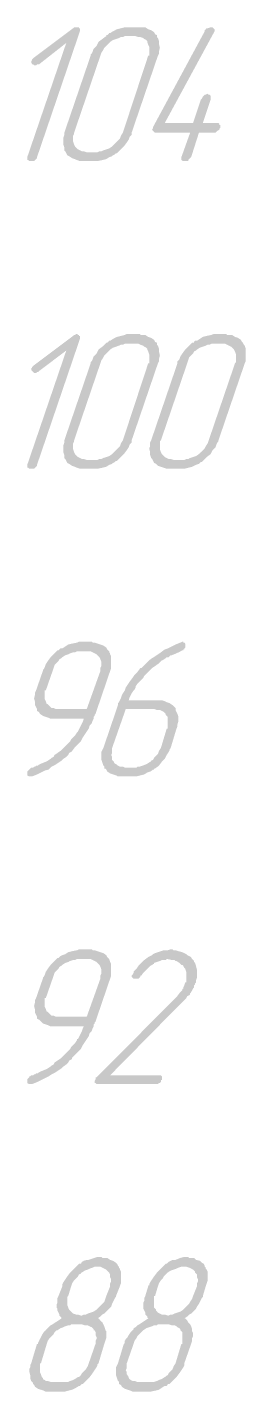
# Model space of a CAD drawing. Extents: x 260 to 1101, y 70 to 664.
# Drawn here: x 1054.18 to 1059.87, y 557.03 to 592.51 of the extents above; entities that cross this region are included whole.
import ezdxf

# ---------------------------------------------------------------- set-up
doc = ezdxf.new("R2010")
doc.units = 0
doc.header["$MEASUREMENT"] = 0
doc.layers.add('PDF _Сплошная заливка', color=7, linetype='CONTINUOUS')

msp = doc.modelspace()

# ---------------------------------------------------------------- hatches: boundary and pattern name
at = {"layer": 'PDF _Сплошная заливка', "transparency": 33554559}
for points in [[(1055.502, 592.513), (1055.528, 592.513), (1055.528, 592.488), (1055.553, 592.488), (1055.553, 592.462), (1055.553, 592.437), (1055.553, 592.411), (1054.436, 589.135), (1054.436, 589.135), (1054.436, 589.109), (1054.411, 589.084), (1054.385, 589.059), (1054.36, 589.033), (1054.334, 589.033), (1054.309, 589.033), (1054.284, 589.033), (1054.258, 589.033), (1054.258, 589.033), (1054.233, 589.033), (1054.207, 589.059), (1054.182, 589.059), (1054.182, 589.084), (1054.182, 589.109), (1054.182, 589.135), (1055.198, 592.107), (1054.487, 591.548), (1054.461, 591.548), (1054.436, 591.548), (1054.411, 591.522), (1054.385, 591.522), (1054.36, 591.522), (1054.36, 591.522), (1054.334, 591.548), (1054.309, 591.548), (1054.309, 591.573), (1054.284, 591.573), (1054.284, 591.624), (1054.284, 591.649), (1054.309, 591.649), (1054.309, 591.675), (1054.334, 591.7), (1054.36, 591.726), (1055.375, 592.488), (1055.375, 592.488), (1055.401, 592.513), (1055.426, 592.513), (1055.452, 592.513), (1055.477, 592.513)], [(1059.006, 592.513), (1059.006, 592.513), (1059.032, 592.488), (1059.032, 592.488), (1059.057, 592.462), (1059.057, 592.437), (1059.057, 592.411), (1059.032, 592.361), (1057.762, 590.024), (1058.499, 590.024), (1058.702, 590.633), (1058.727, 590.659), (1058.727, 590.659), (1058.753, 590.71), (1058.778, 590.735), (1058.778, 590.735), (1058.778, 590.735), (1058.803, 590.76), (1058.829, 590.76), (1058.879, 590.786), (1058.879, 590.786), (1058.905, 590.76), (1058.93, 590.76), (1058.956, 590.735), (1058.956, 590.735), (1058.956, 590.71), (1058.956, 590.684), (1058.956, 590.633), (1058.753, 590.024), (1059.133, 590.024), (1059.159, 590.024), (1059.184, 589.998), (1059.184, 589.973), (1059.21, 589.973), (1059.21, 589.948), (1059.21, 589.922), (1059.21, 589.897), (1059.21, 589.897), (1059.184, 589.871), (1059.184, 589.846), (1059.133, 589.821), (1059.133, 589.821), (1059.108, 589.795), (1059.083, 589.77), (1059.032, 589.77), (1058.651, 589.77), (1058.448, 589.135), (1058.448, 589.135), (1058.422, 589.109), (1058.397, 589.084), (1058.372, 589.059), (1058.372, 589.033), (1058.346, 589.033), (1058.321, 589.033), (1058.27, 589.033), (1058.27, 589.033), (1058.27, 589.033), (1058.245, 589.033), (1058.194, 589.059), (1058.194, 589.059), (1058.194, 589.084), (1058.194, 589.109), (1058.194, 589.135), (1058.422, 589.77), (1057.534, 589.77), (1057.508, 589.77), (1057.483, 589.795), (1057.458, 589.821), (1057.458, 589.821), (1057.432, 589.846), (1057.432, 589.846), (1057.458, 589.897), (1057.458, 589.922), (1058.803, 592.411), (1058.803, 592.437), (1058.829, 592.462), (1058.854, 592.488), (1058.879, 592.488), (1058.956, 592.513), (1058.981, 592.513)], [(1055.502, 584.512), (1055.528, 584.512), (1055.528, 584.487), (1055.553, 584.487), (1055.553, 584.461), (1055.553, 584.436), (1055.553, 584.41), (1054.436, 581.134), (1054.436, 581.134), (1054.436, 581.108), (1054.411, 581.083), (1054.385, 581.058), (1054.36, 581.032), (1054.334, 581.032), (1054.309, 581.032), (1054.284, 581.032), (1054.258, 581.032), (1054.258, 581.032), (1054.233, 581.032), (1054.207, 581.058), (1054.182, 581.058), (1054.182, 581.083), (1054.182, 581.108), (1054.182, 581.134), (1055.198, 584.106), (1054.487, 583.572), (1054.461, 583.547), (1054.436, 583.547), (1054.411, 583.521), (1054.385, 583.521), (1054.36, 583.521), (1054.36, 583.521), (1054.334, 583.547), (1054.309, 583.572), (1054.309, 583.572), (1054.284, 583.598), (1054.284, 583.623), (1054.284, 583.648), (1054.309, 583.648), (1054.309, 583.674), (1054.334, 583.699), (1054.36, 583.725), (1055.375, 584.487), (1055.375, 584.487), (1055.401, 584.512), (1055.426, 584.512), (1055.452, 584.537), (1055.477, 584.537)], [(1057.991, 568.51), (1058.016, 568.51), (1058.042, 568.51), (1058.118, 568.485), (1058.219, 568.459), (1058.321, 568.408), (1058.346, 568.383), (1058.397, 568.358), (1058.448, 568.332), (1058.473, 568.281), (1058.473, 568.281), (1058.499, 568.256), (1058.499, 568.256), (1058.524, 568.231), (1058.524, 568.205), (1058.549, 568.18), (1058.575, 568.104), (1058.6, 568.002), (1058.6, 567.9), (1058.6, 567.85), (1058.6, 567.799), (1058.575, 567.723), (1058.575, 567.672), (1058.575, 567.672), (1058.549, 567.646), (1058.549, 567.621), (1058.524, 567.596), (1058.524, 567.545), (1058.499, 567.519), (1058.448, 567.418), (1058.448, 567.418), (1058.422, 567.392), (1058.422, 567.367), (1058.397, 567.341), (1058.346, 567.316), (1058.321, 567.265), (1058.27, 567.215), (1058.219, 567.164), (1056.34, 565.259), (1057.61, 565.259), (1057.635, 565.259), (1057.661, 565.259), (1057.686, 565.233), (1057.686, 565.233), (1057.686, 565.208), (1057.686, 565.183), (1057.686, 565.157), (1057.686, 565.132), (1057.661, 565.132), (1057.661, 565.081), (1057.635, 565.056), (1057.61, 565.056), (1057.584, 565.03), (1057.559, 565.03), (1057.534, 565.03), (1056.01, 565.03), (1056.01, 565.03), (1055.985, 565.03), (1055.959, 565.056), (1055.934, 565.056), (1055.934, 565.081), (1055.934, 565.106), (1055.959, 565.157), (1055.959, 565.157), (1055.959, 565.183), (1055.959, 565.208), (1055.985, 565.208), (1058.067, 567.291), (1058.143, 567.392), (1058.219, 567.469), (1058.219, 567.494), (1058.219, 567.494), (1058.245, 567.519), (1058.245, 567.545), (1058.27, 567.596), (1058.295, 567.672), (1058.295, 567.672), (1058.321, 567.672), (1058.321, 567.697), (1058.321, 567.748), (1058.321, 567.824), (1058.321, 567.875), (1058.321, 567.951), (1058.295, 568.027), (1058.27, 568.053), (1058.245, 568.104), (1058.245, 568.104), (1058.245, 568.104), (1058.219, 568.129), (1058.194, 568.129), (1058.168, 568.154), (1058.143, 568.18), (1058.067, 568.231), (1058.067, 568.231), (1058.067, 568.231), (1058.042, 568.231), (1058.016, 568.256), (1057.991, 568.256), (1057.94, 568.256), (1057.838, 568.281), (1057.813, 568.281), (1057.788, 568.256), (1057.737, 568.256), (1057.686, 568.256), (1057.635, 568.231), (1057.559, 568.205), (1057.483, 568.18), (1057.483, 568.154), (1057.458, 568.154), (1057.432, 568.129), (1057.381, 568.104), (1057.331, 568.053), (1057.28, 568.002), (1057.204, 567.926), (1057.153, 567.85), (1057.127, 567.85), (1057.127, 567.824), (1057.102, 567.799), (1057.077, 567.773), (1057.077, 567.773), (1057.051, 567.773), (1057.026, 567.773), (1057, 567.773), (1057, 567.773), (1056.975, 567.773), (1056.95, 567.773), (1056.924, 567.799), (1056.924, 567.799), (1056.899, 567.824), (1056.899, 567.85), (1056.924, 567.875), (1056.95, 567.926), (1056.95, 567.926), (1056.95, 567.951), (1056.95, 567.951), (1056.975, 567.976), (1057.026, 568.027), (1057.077, 568.104), (1057.153, 568.18), (1057.229, 568.256), (1057.331, 568.332), (1057.432, 568.383), (1057.432, 568.383), (1057.432, 568.383), (1057.458, 568.408), (1057.458, 568.408), (1057.508, 568.434), (1057.584, 568.459), (1057.661, 568.485), (1057.737, 568.51), (1057.838, 568.51), (1057.915, 568.535), (1057.965, 568.535)]]:
    msp.add_hatch(color=256, dxfattribs=at).paths.add_polyline_path(points)
h = msp.add_hatch(color=256, dxfattribs=at)
h.paths.add_polyline_path([(1057, 592.284), (1056.721, 592.284), (1056.67, 592.259), (1056.62, 592.259), (1056.569, 592.234), (1056.493, 592.208), (1056.417, 592.183), (1056.34, 592.132), (1056.34, 592.132), (1056.315, 592.107), (1056.29, 592.081), (1056.239, 592.03), (1056.188, 591.98), (1056.163, 591.929), (1056.112, 591.853), (1056.086, 591.776), (1055.401, 589.77), (1055.401, 589.77), (1055.401, 589.744), (1055.375, 589.694), (1055.375, 589.643), (1055.375, 589.592), (1055.375, 589.541), (1055.401, 589.465), (1055.426, 589.414), (1055.426, 589.414), (1055.452, 589.389), (1055.477, 589.363), (1055.502, 589.338), (1055.553, 589.313), (1055.604, 589.287), (1055.655, 589.287), (1055.731, 589.262), (1056.01, 589.262), (1056.061, 589.287), (1056.112, 589.287), (1056.163, 589.313), (1056.239, 589.338), (1056.315, 589.363), (1056.391, 589.414), (1056.391, 589.414), (1056.417, 589.44), (1056.442, 589.465), (1056.493, 589.516), (1056.543, 589.567), (1056.594, 589.617), (1056.62, 589.694), (1056.67, 589.77), (1057.331, 591.776), (1057.356, 591.776), (1057.356, 591.802), (1057.356, 591.853), (1057.356, 591.903), (1057.356, 591.954), (1057.356, 592.005), (1057.331, 592.056), (1057.305, 592.132), (1057.305, 592.132), (1057.305, 592.157), (1057.28, 592.183), (1057.229, 592.208), (1057.204, 592.234), (1057.127, 592.259), (1057.077, 592.259)], flags=0)
h.paths.add_polyline_path([(1057.127, 592.513), (1057.204, 592.513), (1057.254, 592.513), (1057.331, 592.462), (1057.407, 592.437), (1057.483, 592.386), (1057.508, 592.335), (1057.559, 592.31), (1057.559, 592.284), (1057.559, 592.259), (1057.584, 592.234), (1057.61, 592.157), (1057.61, 592.081), (1057.635, 591.98), (1057.61, 591.878), (1057.61, 591.827), (1057.584, 591.776), (1056.899, 589.77), (1056.899, 589.77), (1056.899, 589.744), (1056.899, 589.744), (1056.899, 589.719), (1056.848, 589.668), (1056.823, 589.592), (1056.772, 589.516), (1056.696, 589.414), (1056.62, 589.338), (1056.518, 589.236), (1056.493, 589.236), (1056.493, 589.236), (1056.467, 589.211), (1056.467, 589.211), (1056.417, 589.186), (1056.391, 589.16), (1056.315, 589.135), (1056.239, 589.084), (1056.137, 589.059), (1056.01, 589.033), (1055.959, 589.033), (1055.909, 589.033), (1055.629, 589.033), (1055.604, 589.033), (1055.553, 589.033), (1055.477, 589.059), (1055.426, 589.084), (1055.35, 589.109), (1055.274, 589.16), (1055.223, 589.186), (1055.198, 589.236), (1055.198, 589.236), (1055.198, 589.236), (1055.172, 589.287), (1055.147, 589.313), (1055.147, 589.389), (1055.122, 589.465), (1055.122, 589.567), (1055.122, 589.592), (1055.122, 589.643), (1055.147, 589.719), (1055.147, 589.77), (1055.833, 591.776), (1055.833, 591.776), (1055.833, 591.776), (1055.833, 591.802), (1055.858, 591.827), (1055.883, 591.878), (1055.909, 591.954), (1055.985, 592.03), (1056.036, 592.132), (1056.137, 592.208), (1056.239, 592.284), (1056.239, 592.31), (1056.239, 592.31), (1056.264, 592.31), (1056.29, 592.335), (1056.315, 592.361), (1056.34, 592.361), (1056.417, 592.411), (1056.518, 592.462), (1056.62, 592.488), (1056.721, 592.513), (1056.772, 592.513)], flags=0)
h = msp.add_hatch(color=256, dxfattribs=at)
h.paths.add_polyline_path([(1057, 584.283), (1056.721, 584.283), (1056.67, 584.258), (1056.62, 584.258), (1056.569, 584.233), (1056.493, 584.207), (1056.417, 584.182), (1056.34, 584.131), (1056.34, 584.131), (1056.315, 584.106), (1056.29, 584.08), (1056.239, 584.029), (1056.188, 583.979), (1056.163, 583.928), (1056.112, 583.852), (1056.086, 583.775), (1055.401, 581.769), (1055.401, 581.769), (1055.401, 581.743), (1055.375, 581.693), (1055.375, 581.642), (1055.375, 581.591), (1055.375, 581.54), (1055.401, 581.464), (1055.426, 581.413), (1055.426, 581.413), (1055.452, 581.388), (1055.477, 581.362), (1055.502, 581.337), (1055.553, 581.312), (1055.604, 581.286), (1055.655, 581.286), (1055.731, 581.261), (1056.01, 581.261), (1056.061, 581.286), (1056.112, 581.286), (1056.163, 581.312), (1056.239, 581.337), (1056.315, 581.362), (1056.391, 581.413), (1056.391, 581.413), (1056.417, 581.439), (1056.442, 581.464), (1056.493, 581.515), (1056.543, 581.565), (1056.594, 581.616), (1056.62, 581.693), (1056.67, 581.769), (1057.331, 583.775), (1057.356, 583.775), (1057.356, 583.801), (1057.356, 583.852), (1057.356, 583.902), (1057.356, 583.953), (1057.356, 584.004), (1057.331, 584.08), (1057.305, 584.131), (1057.305, 584.131), (1057.305, 584.156), (1057.28, 584.182), (1057.229, 584.207), (1057.204, 584.233), (1057.127, 584.258), (1057.077, 584.283)], flags=0)
h.paths.add_polyline_path([(1057.127, 584.512), (1057.204, 584.512), (1057.254, 584.512), (1057.331, 584.461), (1057.407, 584.436), (1057.483, 584.385), (1057.508, 584.334), (1057.559, 584.309), (1057.559, 584.309), (1057.559, 584.258), (1057.584, 584.233), (1057.61, 584.156), (1057.61, 584.08), (1057.635, 583.979), (1057.61, 583.877), (1057.61, 583.826), (1057.584, 583.775), (1056.899, 581.769), (1056.899, 581.769), (1056.899, 581.743), (1056.899, 581.743), (1056.899, 581.718), (1056.848, 581.667), (1056.823, 581.591), (1056.772, 581.515), (1056.696, 581.413), (1056.62, 581.337), (1056.518, 581.235), (1056.493, 581.235), (1056.493, 581.235), (1056.467, 581.21), (1056.467, 581.21), (1056.417, 581.185), (1056.391, 581.159), (1056.315, 581.134), (1056.239, 581.083), (1056.137, 581.058), (1056.01, 581.032), (1055.959, 581.032), (1055.909, 581.032), (1055.629, 581.032), (1055.604, 581.032), (1055.553, 581.032), (1055.477, 581.058), (1055.426, 581.083), (1055.35, 581.108), (1055.274, 581.159), (1055.223, 581.185), (1055.198, 581.235), (1055.198, 581.235), (1055.198, 581.235), (1055.172, 581.286), (1055.147, 581.312), (1055.147, 581.388), (1055.122, 581.464), (1055.122, 581.565), (1055.122, 581.616), (1055.122, 581.642), (1055.147, 581.718), (1055.147, 581.769), (1055.833, 583.775), (1055.833, 583.775), (1055.833, 583.801), (1055.833, 583.801), (1055.858, 583.826), (1055.883, 583.877), (1055.909, 583.953), (1055.985, 584.029), (1056.036, 584.131), (1056.137, 584.207), (1056.239, 584.309), (1056.239, 584.309), (1056.239, 584.309), (1056.264, 584.309), (1056.29, 584.334), (1056.315, 584.36), (1056.34, 584.36), (1056.417, 584.41), (1056.518, 584.461), (1056.62, 584.487), (1056.721, 584.512), (1056.772, 584.537), (1057.127, 584.537)], flags=0)
h = msp.add_hatch(color=256, dxfattribs=at)
h.paths.add_polyline_path([(1059.26, 584.283), (1058.981, 584.283), (1058.93, 584.258), (1058.879, 584.258), (1058.829, 584.233), (1058.753, 584.207), (1058.676, 584.182), (1058.6, 584.131), (1058.6, 584.131), (1058.575, 584.106), (1058.524, 584.08), (1058.499, 584.029), (1058.448, 583.979), (1058.397, 583.928), (1058.372, 583.852), (1058.346, 583.775), (1057.661, 581.769), (1057.661, 581.769), (1057.635, 581.743), (1057.635, 581.693), (1057.635, 581.642), (1057.635, 581.591), (1057.635, 581.54), (1057.661, 581.464), (1057.686, 581.413), (1057.686, 581.413), (1057.711, 581.388), (1057.737, 581.362), (1057.762, 581.337), (1057.813, 581.312), (1057.864, 581.286), (1057.915, 581.286), (1057.991, 581.261), (1058.27, 581.261), (1058.321, 581.286), (1058.372, 581.286), (1058.422, 581.312), (1058.499, 581.337), (1058.575, 581.362), (1058.651, 581.413), (1058.651, 581.413), (1058.676, 581.439), (1058.702, 581.464), (1058.753, 581.515), (1058.803, 581.565), (1058.829, 581.616), (1058.879, 581.693), (1058.905, 581.769), (1059.59, 583.775), (1059.59, 583.775), (1059.616, 583.801), (1059.616, 583.852), (1059.616, 583.902), (1059.616, 583.953), (1059.616, 584.004), (1059.59, 584.08), (1059.565, 584.131), (1059.565, 584.131), (1059.54, 584.156), (1059.514, 584.182), (1059.489, 584.207), (1059.438, 584.233), (1059.387, 584.258), (1059.337, 584.283)], flags=0)
h.paths.add_polyline_path([(1059.387, 584.512), (1059.438, 584.512), (1059.514, 584.512), (1059.59, 584.461), (1059.667, 584.436), (1059.743, 584.385), (1059.768, 584.334), (1059.794, 584.309), (1059.794, 584.309), (1059.819, 584.258), (1059.844, 584.233), (1059.87, 584.156), (1059.87, 584.08), (1059.87, 583.979), (1059.87, 583.877), (1059.87, 583.826), (1059.844, 583.775), (1059.159, 581.769), (1059.159, 581.769), (1059.159, 581.743), (1059.159, 581.743), (1059.133, 581.718), (1059.108, 581.667), (1059.083, 581.591), (1059.006, 581.515), (1058.956, 581.413), (1058.854, 581.337), (1058.753, 581.235), (1058.753, 581.235), (1058.753, 581.235), (1058.727, 581.21), (1058.702, 581.21), (1058.676, 581.185), (1058.651, 581.159), (1058.575, 581.134), (1058.473, 581.083), (1058.372, 581.058), (1058.27, 581.032), (1058.219, 581.032), (1058.143, 581.032), (1057.864, 581.032), (1057.864, 581.032), (1057.813, 581.032), (1057.737, 581.058), (1057.661, 581.083), (1057.584, 581.108), (1057.534, 581.159), (1057.483, 581.185), (1057.458, 581.235), (1057.458, 581.235), (1057.458, 581.235), (1057.432, 581.286), (1057.407, 581.312), (1057.381, 581.388), (1057.381, 581.464), (1057.356, 581.565), (1057.381, 581.616), (1057.381, 581.642), (1057.381, 581.718), (1057.407, 581.769), (1058.092, 583.775), (1058.092, 583.775), (1058.092, 583.801), (1058.092, 583.801), (1058.092, 583.826), (1058.143, 583.877), (1058.168, 583.953), (1058.219, 584.029), (1058.295, 584.131), (1058.372, 584.207), (1058.473, 584.309), (1058.499, 584.309), (1058.499, 584.309), (1058.524, 584.309), (1058.524, 584.334), (1058.549, 584.36), (1058.6, 584.36), (1058.676, 584.41), (1058.753, 584.461), (1058.854, 584.487), (1058.981, 584.512), (1059.032, 584.537), (1059.362, 584.537)], flags=0)
h = msp.add_hatch(color=256, dxfattribs=at)
h.paths.add_polyline_path([(1055.756, 576.282), (1055.477, 576.282), (1055.426, 576.257), (1055.375, 576.257), (1055.299, 576.232), (1055.249, 576.206), (1055.172, 576.181), (1055.096, 576.13), (1055.096, 576.13), (1055.071, 576.105), (1055.02, 576.079), (1054.995, 576.028), (1054.944, 575.978), (1054.893, 575.927), (1054.868, 575.85), (1054.842, 575.774), (1054.665, 575.266), (1054.639, 575.266), (1054.639, 575.241), (1054.639, 575.19), (1054.639, 575.139), (1054.639, 575.089), (1054.639, 575.038), (1054.665, 574.987), (1054.69, 574.911), (1054.69, 574.911), (1054.715, 574.911), (1054.741, 574.885), (1054.766, 574.86), (1054.817, 574.809), (1054.868, 574.809), (1054.918, 574.784), (1054.995, 574.784), (1055.731, 574.784), (1056.086, 575.774), (1056.086, 575.774), (1056.086, 575.8), (1056.086, 575.85), (1056.112, 575.901), (1056.112, 575.952), (1056.112, 576.003), (1056.086, 576.079), (1056.061, 576.13), (1056.061, 576.13), (1056.036, 576.155), (1056.01, 576.181), (1055.985, 576.206), (1055.934, 576.232), (1055.883, 576.257), (1055.833, 576.282)], flags=0)
h.paths.add_polyline_path([(1055.883, 576.511), (1055.934, 576.511), (1056.01, 576.485), (1056.086, 576.46), (1056.163, 576.435), (1056.239, 576.384), (1056.264, 576.333), (1056.29, 576.308), (1056.29, 576.308), (1056.315, 576.282), (1056.315, 576.257), (1056.34, 576.232), (1056.34, 576.206), (1056.366, 576.155), (1056.366, 576.105), (1056.366, 576.054), (1056.366, 575.927), (1056.366, 575.85), (1056.34, 575.774), (1055.959, 574.657), (1055.959, 574.657), (1055.934, 574.631), (1055.934, 574.606), (1055.909, 574.58), (1055.909, 574.53), (1055.883, 574.479), (1055.858, 574.403), (1055.807, 574.352), (1055.782, 574.276), (1055.731, 574.2), (1055.68, 574.123), (1055.629, 574.047), (1055.579, 573.945), (1055.502, 573.869), (1055.426, 573.793), (1055.35, 573.692), (1055.35, 573.692), (1055.35, 573.692), (1055.325, 573.666), (1055.274, 573.641), (1055.249, 573.59), (1055.198, 573.539), (1055.122, 573.488), (1055.071, 573.438), (1054.995, 573.387), (1054.918, 573.336), (1054.817, 573.285), (1054.741, 573.209), (1054.639, 573.184), (1054.538, 573.133), (1054.436, 573.082), (1054.309, 573.031), (1054.258, 573.031), (1054.258, 573.031), (1054.233, 573.031), (1054.233, 573.031), (1054.182, 573.057), (1054.182, 573.057), (1054.182, 573.082), (1054.182, 573.107), (1054.182, 573.158), (1054.182, 573.158), (1054.207, 573.184), (1054.207, 573.184), (1054.233, 573.209), (1054.233, 573.209), (1054.258, 573.234), (1054.284, 573.26), (1054.309, 573.26), (1054.309, 573.26), (1054.334, 573.26), (1054.36, 573.285), (1054.385, 573.285), (1054.411, 573.31), (1054.461, 573.31), (1054.487, 573.336), (1054.538, 573.361), (1054.665, 573.412), (1054.715, 573.438), (1054.791, 573.488), (1054.791, 573.488), (1054.817, 573.514), (1054.868, 573.539), (1054.893, 573.59), (1054.969, 573.641), (1055.045, 573.692), (1055.122, 573.768), (1055.198, 573.844), (1055.198, 573.844), (1055.223, 573.869), (1055.249, 573.895), (1055.299, 573.945), (1055.325, 573.996), (1055.375, 574.047), (1055.426, 574.098), (1055.477, 574.174), (1055.477, 574.174), (1055.502, 574.2), (1055.528, 574.25), (1055.553, 574.301), (1055.579, 574.352), (1055.604, 574.403), (1055.629, 574.454), (1055.655, 574.53), (1054.868, 574.53), (1054.868, 574.53), (1054.791, 574.53), (1054.741, 574.555), (1054.665, 574.58), (1054.588, 574.606), (1054.512, 574.657), (1054.487, 574.708), (1054.436, 574.733), (1054.436, 574.733), (1054.436, 574.758), (1054.436, 574.784), (1054.411, 574.835), (1054.385, 574.885), (1054.385, 574.962), (1054.36, 575.063), (1054.385, 575.165), (1054.385, 575.215), (1054.411, 575.266), (1054.588, 575.774), (1054.588, 575.774), (1054.588, 575.8), (1054.588, 575.8), (1054.614, 575.825), (1054.639, 575.876), (1054.665, 575.952), (1054.715, 576.028), (1054.791, 576.13), (1054.868, 576.206), (1054.969, 576.308), (1054.969, 576.308), (1054.995, 576.308), (1054.995, 576.308), (1055.02, 576.333), (1055.045, 576.359), (1055.096, 576.359), (1055.172, 576.409), (1055.249, 576.46), (1055.35, 576.485), (1055.477, 576.511), (1055.528, 576.536), (1055.858, 576.536)], flags=0)
h = msp.add_hatch(color=256, dxfattribs=at)
h.paths.add_polyline_path([(1057.483, 574.784), (1056.747, 574.784), (1056.391, 573.768), (1056.391, 573.768), (1056.391, 573.742), (1056.391, 573.692), (1056.391, 573.641), (1056.366, 573.59), (1056.391, 573.539), (1056.391, 573.463), (1056.442, 573.412), (1056.442, 573.412), (1056.442, 573.387), (1056.467, 573.361), (1056.518, 573.336), (1056.543, 573.31), (1056.594, 573.285), (1056.67, 573.285), (1056.721, 573.26), (1057.026, 573.26), (1057.051, 573.285), (1057.102, 573.285), (1057.178, 573.31), (1057.254, 573.336), (1057.305, 573.361), (1057.381, 573.412), (1057.407, 573.412), (1057.407, 573.438), (1057.458, 573.463), (1057.483, 573.514), (1057.534, 573.565), (1057.584, 573.615), (1057.61, 573.692), (1057.661, 573.768), (1057.813, 574.276), (1057.838, 574.276), (1057.838, 574.301), (1057.838, 574.352), (1057.838, 574.403), (1057.838, 574.454), (1057.838, 574.504), (1057.838, 574.58), (1057.788, 574.631), (1057.788, 574.631), (1057.788, 574.657), (1057.762, 574.682), (1057.737, 574.708), (1057.686, 574.733), (1057.635, 574.758), (1057.559, 574.758)], flags=0)
h.paths.add_polyline_path([(1058.245, 576.511), (1058.27, 576.511), (1058.295, 576.485), (1058.295, 576.485), (1058.295, 576.46), (1058.295, 576.435), (1058.295, 576.384), (1058.295, 576.384), (1058.27, 576.359), (1058.27, 576.359), (1058.27, 576.333), (1058.245, 576.333), (1058.245, 576.308), (1058.219, 576.308), (1058.168, 576.282), (1058.118, 576.257), (1058.067, 576.232), (1057.94, 576.181), (1057.94, 576.181), (1057.915, 576.181), (1057.889, 576.155), (1057.864, 576.13), (1057.813, 576.13), (1057.788, 576.105), (1057.711, 576.054), (1057.686, 576.054), (1057.661, 576.028), (1057.635, 576.003), (1057.584, 575.952), (1057.508, 575.901), (1057.432, 575.85), (1057.356, 575.774), (1057.28, 575.698), (1057.28, 575.698), (1057.254, 575.673), (1057.229, 575.647), (1057.204, 575.597), (1057.153, 575.546), (1057.102, 575.495), (1057.051, 575.444), (1057, 575.368), (1057, 575.368), (1057, 575.343), (1056.975, 575.292), (1056.95, 575.266), (1056.899, 575.19), (1056.874, 575.139), (1056.848, 575.089), (1056.823, 575.012), (1057.61, 575.012), (1057.635, 575.012), (1057.686, 575.012), (1057.762, 574.987), (1057.813, 574.962), (1057.889, 574.936), (1057.965, 574.885), (1058.016, 574.835), (1058.042, 574.809), (1058.042, 574.784), (1058.042, 574.758), (1058.067, 574.708), (1058.092, 574.657), (1058.118, 574.58), (1058.118, 574.479), (1058.092, 574.377), (1058.092, 574.327), (1058.067, 574.276), (1057.915, 573.768), (1057.915, 573.768), (1057.889, 573.742), (1057.889, 573.742), (1057.889, 573.717), (1057.864, 573.666), (1057.813, 573.59), (1057.762, 573.488), (1057.686, 573.412), (1057.61, 573.31), (1057.508, 573.234), (1057.508, 573.234), (1057.483, 573.234), (1057.483, 573.209), (1057.458, 573.209), (1057.432, 573.184), (1057.381, 573.158), (1057.305, 573.133), (1057.229, 573.082), (1057.127, 573.057), (1057.026, 573.031), (1056.95, 573.031), (1056.899, 573.031), (1056.62, 573.031), (1056.594, 573.031), (1056.543, 573.031), (1056.493, 573.057), (1056.417, 573.082), (1056.34, 573.107), (1056.264, 573.158), (1056.239, 573.209), (1056.213, 573.234), (1056.213, 573.234), (1056.188, 573.234), (1056.188, 573.285), (1056.163, 573.31), (1056.137, 573.387), (1056.112, 573.463), (1056.112, 573.565), (1056.112, 573.615), (1056.112, 573.666), (1056.137, 573.717), (1056.163, 573.768), (1056.543, 574.885), (1056.543, 574.885), (1056.543, 574.911), (1056.543, 574.936), (1056.569, 574.962), (1056.594, 575.012), (1056.62, 575.063), (1056.645, 575.139), (1056.67, 575.19), (1056.721, 575.266), (1056.747, 575.343), (1056.797, 575.419), (1056.848, 575.495), (1056.924, 575.597), (1056.975, 575.673), (1057.051, 575.749), (1057.127, 575.85), (1057.127, 575.85), (1057.153, 575.85), (1057.178, 575.876), (1057.204, 575.901), (1057.254, 575.952), (1057.305, 576.003), (1057.356, 576.054), (1057.432, 576.105), (1057.508, 576.155), (1057.584, 576.206), (1057.661, 576.257), (1057.762, 576.333), (1057.838, 576.359), (1057.94, 576.409), (1058.042, 576.46), (1058.168, 576.511), (1058.219, 576.536), (1058.245, 576.536)], flags=0)
h = msp.add_hatch(color=256, dxfattribs=at)
h.paths.add_polyline_path([(1055.756, 568.281), (1055.477, 568.281), (1055.426, 568.256), (1055.375, 568.256), (1055.299, 568.231), (1055.249, 568.205), (1055.172, 568.18), (1055.096, 568.129), (1055.096, 568.129), (1055.071, 568.104), (1055.02, 568.078), (1054.995, 568.027), (1054.944, 567.976), (1054.893, 567.926), (1054.868, 567.85), (1054.842, 567.773), (1054.665, 567.265), (1054.639, 567.265), (1054.639, 567.24), (1054.639, 567.189), (1054.639, 567.164), (1054.639, 567.088), (1054.639, 567.037), (1054.665, 566.986), (1054.69, 566.91), (1054.69, 566.91), (1054.715, 566.91), (1054.741, 566.884), (1054.766, 566.859), (1054.817, 566.808), (1054.868, 566.808), (1054.918, 566.783), (1054.995, 566.783), (1055.731, 566.783), (1056.086, 567.773), (1056.086, 567.773), (1056.086, 567.799), (1056.086, 567.85), (1056.112, 567.9), (1056.112, 567.951), (1056.112, 568.002), (1056.086, 568.078), (1056.061, 568.129), (1056.061, 568.129), (1056.036, 568.154), (1056.01, 568.18), (1055.985, 568.205), (1055.934, 568.231), (1055.883, 568.256), (1055.833, 568.281)], flags=0)
h.paths.add_polyline_path([(1055.883, 568.51), (1055.934, 568.51), (1056.01, 568.485), (1056.086, 568.459), (1056.163, 568.434), (1056.239, 568.383), (1056.264, 568.332), (1056.29, 568.307), (1056.29, 568.307), (1056.315, 568.281), (1056.315, 568.256), (1056.34, 568.231), (1056.34, 568.205), (1056.366, 568.154), (1056.366, 568.104), (1056.366, 568.053), (1056.366, 567.926), (1056.366, 567.85), (1056.34, 567.773), (1055.959, 566.656), (1055.959, 566.656), (1055.934, 566.63), (1055.934, 566.605), (1055.909, 566.58), (1055.909, 566.529), (1055.883, 566.478), (1055.858, 566.402), (1055.807, 566.351), (1055.782, 566.275), (1055.731, 566.199), (1055.68, 566.122), (1055.629, 566.046), (1055.579, 565.945), (1055.502, 565.868), (1055.426, 565.792), (1055.35, 565.716), (1055.35, 565.691), (1055.35, 565.691), (1055.325, 565.665), (1055.274, 565.64), (1055.249, 565.589), (1055.198, 565.538), (1055.122, 565.487), (1055.071, 565.436), (1054.995, 565.386), (1054.918, 565.335), (1054.817, 565.284), (1054.741, 565.233), (1054.639, 565.183), (1054.538, 565.132), (1054.436, 565.081), (1054.309, 565.03), (1054.258, 565.03), (1054.258, 565.03), (1054.233, 565.03), (1054.233, 565.03), (1054.182, 565.056), (1054.182, 565.056), (1054.182, 565.081), (1054.182, 565.106), (1054.182, 565.157), (1054.182, 565.157), (1054.207, 565.183), (1054.207, 565.183), (1054.233, 565.208), (1054.233, 565.233), (1054.258, 565.233), (1054.284, 565.259), (1054.309, 565.259), (1054.309, 565.259), (1054.334, 565.259), (1054.36, 565.284), (1054.385, 565.284), (1054.411, 565.31), (1054.461, 565.31), (1054.487, 565.335), (1054.538, 565.36), (1054.665, 565.411), (1054.715, 565.436), (1054.791, 565.487), (1054.791, 565.487), (1054.817, 565.513), (1054.868, 565.538), (1054.893, 565.589), (1054.969, 565.64), (1055.045, 565.691), (1055.122, 565.767), (1055.198, 565.843), (1055.198, 565.843), (1055.223, 565.868), (1055.249, 565.894), (1055.299, 565.945), (1055.325, 565.995), (1055.375, 566.046), (1055.426, 566.097), (1055.477, 566.173), (1055.477, 566.199), (1055.502, 566.199), (1055.528, 566.249), (1055.553, 566.3), (1055.579, 566.351), (1055.604, 566.402), (1055.629, 566.478), (1055.655, 566.529), (1054.868, 566.529), (1054.868, 566.529), (1054.791, 566.529), (1054.741, 566.554), (1054.665, 566.58), (1054.588, 566.605), (1054.512, 566.681), (1054.487, 566.706), (1054.436, 566.732), (1054.436, 566.732), (1054.436, 566.757), (1054.436, 566.783), (1054.411, 566.834), (1054.385, 566.884), (1054.385, 566.961), (1054.36, 567.062), (1054.385, 567.164), (1054.385, 567.215), (1054.411, 567.265), (1054.588, 567.773), (1054.588, 567.773), (1054.588, 567.799), (1054.588, 567.799), (1054.614, 567.824), (1054.639, 567.875), (1054.665, 567.951), (1054.715, 568.027), (1054.791, 568.129), (1054.868, 568.205), (1054.969, 568.307), (1054.969, 568.307), (1054.995, 568.307), (1054.995, 568.307), (1055.02, 568.332), (1055.045, 568.358), (1055.096, 568.383), (1055.172, 568.408), (1055.249, 568.459), (1055.35, 568.485), (1055.477, 568.51), (1055.528, 568.535), (1055.858, 568.535)], flags=0)
h = msp.add_hatch(color=256, dxfattribs=at)
h.paths.add_polyline_path([(1056.01, 560.28), (1055.959, 560.28), (1055.934, 560.28), (1055.883, 560.255), (1055.807, 560.23), (1055.756, 560.204), (1055.68, 560.179), (1055.604, 560.128), (1055.579, 560.128), (1055.579, 560.103), (1055.528, 560.077), (1055.502, 560.026), (1055.452, 559.976), (1055.401, 559.925), (1055.35, 559.849), (1055.325, 559.772), (1055.249, 559.518), (1055.249, 559.518), (1055.223, 559.493), (1055.223, 559.442), (1055.223, 559.391), (1055.223, 559.341), (1055.223, 559.29), (1055.249, 559.214), (1055.274, 559.163), (1055.274, 559.163), (1055.299, 559.137), (1055.325, 559.112), (1055.35, 559.086), (1055.375, 559.061), (1055.452, 559.036), (1055.502, 559.036), (1055.579, 559.01), (1055.604, 559.01), (1055.655, 559.036), (1055.706, 559.036), (1055.756, 559.061), (1055.833, 559.086), (1055.909, 559.112), (1055.985, 559.163), (1055.985, 559.163), (1056.01, 559.188), (1056.036, 559.214), (1056.086, 559.264), (1056.137, 559.315), (1056.188, 559.366), (1056.213, 559.442), (1056.239, 559.518), (1056.34, 559.772), (1056.34, 559.772), (1056.34, 559.798), (1056.34, 559.849), (1056.366, 559.899), (1056.366, 559.95), (1056.34, 560.001), (1056.34, 560.077), (1056.315, 560.128), (1056.315, 560.128), (1056.29, 560.153), (1056.264, 560.179), (1056.239, 560.204), (1056.188, 560.23), (1056.137, 560.255), (1056.086, 560.28)], flags=0)
h.paths.add_polyline_path([(1055.604, 558.782), (1055.325, 558.782), (1055.299, 558.756), (1055.249, 558.756), (1055.172, 558.731), (1055.122, 558.706), (1055.045, 558.68), (1054.969, 558.629), (1054.944, 558.629), (1054.918, 558.604), (1054.893, 558.579), (1054.868, 558.528), (1054.817, 558.477), (1054.766, 558.426), (1054.715, 558.35), (1054.69, 558.274), (1054.538, 557.766), (1054.512, 557.766), (1054.512, 557.74), (1054.512, 557.69), (1054.512, 557.639), (1054.512, 557.588), (1054.512, 557.537), (1054.538, 557.486), (1054.563, 557.41), (1054.563, 557.41), (1054.588, 557.385), (1054.588, 557.359), (1054.639, 557.334), (1054.665, 557.309), (1054.715, 557.309), (1054.791, 557.283), (1054.868, 557.283), (1055.147, 557.283), (1055.172, 557.283), (1055.249, 557.283), (1055.299, 557.309), (1055.375, 557.334), (1055.426, 557.359), (1055.502, 557.41), (1055.528, 557.41), (1055.553, 557.436), (1055.579, 557.461), (1055.604, 557.512), (1055.655, 557.563), (1055.706, 557.613), (1055.756, 557.69), (1055.782, 557.766), (1055.959, 558.274), (1055.959, 558.274), (1055.959, 558.299), (1055.959, 558.35), (1055.985, 558.401), (1055.985, 558.451), (1055.959, 558.502), (1055.959, 558.579), (1055.934, 558.629), (1055.909, 558.629), (1055.909, 558.655), (1055.883, 558.68), (1055.858, 558.706), (1055.807, 558.731), (1055.756, 558.756), (1055.68, 558.756)], flags=0)
h.paths.add_polyline_path([(1056.137, 560.509), (1056.188, 560.509), (1056.264, 560.509), (1056.34, 560.458), (1056.417, 560.433), (1056.493, 560.382), (1056.518, 560.356), (1056.543, 560.306), (1056.543, 560.306), (1056.569, 560.28), (1056.569, 560.255), (1056.594, 560.23), (1056.594, 560.204), (1056.62, 560.153), (1056.62, 560.103), (1056.62, 560.052), (1056.62, 559.925), (1056.62, 559.849), (1056.594, 559.772), (1056.493, 559.518), (1056.493, 559.518), (1056.493, 559.493), (1056.467, 559.468), (1056.442, 559.417), (1056.417, 559.366), (1056.391, 559.315), (1056.366, 559.239), (1056.315, 559.188), (1056.315, 559.188), (1056.29, 559.163), (1056.264, 559.137), (1056.239, 559.112), (1056.188, 559.061), (1056.137, 559.036), (1056.086, 558.985), (1056.01, 558.934), (1056.036, 558.934), (1056.036, 558.934), (1056.061, 558.909), (1056.086, 558.883), (1056.137, 558.833), (1056.163, 558.782), (1056.188, 558.731), (1056.213, 558.655), (1056.213, 558.655), (1056.213, 558.629), (1056.239, 558.604), (1056.239, 558.553), (1056.239, 558.477), (1056.239, 558.426), (1056.213, 558.35), (1056.188, 558.274), (1056.036, 557.766), (1056.036, 557.766), (1056.036, 557.766), (1056.01, 557.74), (1056.01, 557.715), (1055.985, 557.664), (1055.934, 557.588), (1055.883, 557.512), (1055.807, 557.41), (1055.731, 557.334), (1055.629, 557.232), (1055.629, 557.232), (1055.604, 557.232), (1055.604, 557.232), (1055.579, 557.207), (1055.553, 557.181), (1055.528, 557.181), (1055.452, 557.131), (1055.35, 557.08), (1055.249, 557.055), (1055.147, 557.029), (1055.096, 557.029), (1055.02, 557.029), (1054.741, 557.029), (1054.715, 557.029), (1054.665, 557.029), (1054.614, 557.055), (1054.538, 557.08), (1054.461, 557.105), (1054.385, 557.156), (1054.36, 557.207), (1054.334, 557.232), (1054.334, 557.232), (1054.334, 557.258), (1054.309, 557.283), (1054.284, 557.309), (1054.258, 557.385), (1054.258, 557.461), (1054.233, 557.563), (1054.233, 557.613), (1054.258, 557.664), (1054.258, 557.715), (1054.284, 557.766), (1054.436, 558.274), (1054.461, 558.274), (1054.461, 558.299), (1054.487, 558.35), (1054.512, 558.401), (1054.538, 558.451), (1054.563, 558.502), (1054.614, 558.579), (1054.665, 558.629), (1054.69, 558.655), (1054.715, 558.68), (1054.741, 558.706), (1054.791, 558.756), (1054.842, 558.782), (1054.918, 558.833), (1054.995, 558.883), (1055.071, 558.934), (1055.071, 558.934), (1055.071, 558.96), (1055.045, 558.985), (1055.02, 559.01), (1055.02, 559.036), (1054.995, 559.086), (1054.969, 559.137), (1054.969, 559.188), (1054.969, 559.188), (1054.944, 559.214), (1054.944, 559.239), (1054.944, 559.29), (1054.969, 559.341), (1054.969, 559.391), (1054.969, 559.468), (1054.995, 559.518), (1055.096, 559.772), (1055.096, 559.772), (1055.096, 559.798), (1055.096, 559.798), (1055.096, 559.823), (1055.122, 559.874), (1055.172, 559.95), (1055.223, 560.026), (1055.299, 560.128), (1055.375, 560.204), (1055.477, 560.306), (1055.477, 560.306), (1055.502, 560.331), (1055.528, 560.356), (1055.579, 560.356), (1055.604, 560.407), (1055.655, 560.433), (1055.731, 560.458), (1055.782, 560.458), (1055.934, 560.509), (1056.01, 560.534), (1056.112, 560.534)], flags=0)
h = msp.add_hatch(color=256, dxfattribs=at)
h.paths.add_polyline_path([(1058.27, 560.28), (1058.219, 560.28), (1058.194, 560.28), (1058.118, 560.255), (1058.067, 560.23), (1057.991, 560.204), (1057.915, 560.179), (1057.838, 560.128), (1057.838, 560.128), (1057.813, 560.103), (1057.788, 560.077), (1057.737, 560.026), (1057.711, 559.976), (1057.661, 559.925), (1057.61, 559.849), (1057.584, 559.772), (1057.508, 559.518), (1057.483, 559.518), (1057.483, 559.493), (1057.483, 559.442), (1057.483, 559.391), (1057.483, 559.341), (1057.483, 559.29), (1057.483, 559.214), (1057.534, 559.163), (1057.534, 559.163), (1057.534, 559.137), (1057.559, 559.112), (1057.584, 559.086), (1057.635, 559.061), (1057.686, 559.036), (1057.762, 559.036), (1057.838, 559.01), (1057.864, 559.01), (1057.915, 559.036), (1057.965, 559.036), (1058.016, 559.061), (1058.092, 559.086), (1058.168, 559.112), (1058.245, 559.163), (1058.245, 559.163), (1058.27, 559.188), (1058.295, 559.214), (1058.346, 559.264), (1058.397, 559.315), (1058.422, 559.366), (1058.473, 559.442), (1058.499, 559.518), (1058.6, 559.772), (1058.6, 559.772), (1058.6, 559.798), (1058.6, 559.849), (1058.626, 559.899), (1058.626, 559.95), (1058.6, 560.001), (1058.6, 560.077), (1058.549, 560.128), (1058.549, 560.128), (1058.549, 560.153), (1058.524, 560.179), (1058.499, 560.204), (1058.448, 560.23), (1058.397, 560.255), (1058.321, 560.28)], flags=0)
h.paths.add_polyline_path([(1057.864, 558.782), (1057.584, 558.782), (1057.559, 558.756), (1057.483, 558.756), (1057.432, 558.731), (1057.356, 558.706), (1057.28, 558.68), (1057.204, 558.629), (1057.204, 558.629), (1057.178, 558.604), (1057.153, 558.579), (1057.102, 558.528), (1057.051, 558.477), (1057.026, 558.426), (1056.975, 558.35), (1056.95, 558.274), (1056.772, 557.766), (1056.772, 557.766), (1056.772, 557.74), (1056.772, 557.69), (1056.772, 557.639), (1056.747, 557.588), (1056.772, 557.537), (1056.772, 557.486), (1056.823, 557.41), (1056.823, 557.41), (1056.823, 557.385), (1056.848, 557.359), (1056.874, 557.334), (1056.924, 557.309), (1056.975, 557.309), (1057.051, 557.283), (1057.102, 557.283), (1057.407, 557.283), (1057.432, 557.283), (1057.483, 557.283), (1057.559, 557.309), (1057.61, 557.334), (1057.686, 557.359), (1057.762, 557.41), (1057.788, 557.41), (1057.788, 557.436), (1057.838, 557.461), (1057.864, 557.512), (1057.915, 557.563), (1057.965, 557.613), (1057.991, 557.69), (1058.042, 557.766), (1058.194, 558.274), (1058.219, 558.274), (1058.219, 558.299), (1058.219, 558.35), (1058.219, 558.401), (1058.219, 558.451), (1058.219, 558.502), (1058.219, 558.579), (1058.168, 558.629), (1058.168, 558.629), (1058.168, 558.655), (1058.143, 558.68), (1058.092, 558.706), (1058.067, 558.731), (1058.016, 558.756), (1057.94, 558.756)], flags=0)
h.paths.add_polyline_path([(1058.397, 560.509), (1058.448, 560.509), (1058.524, 560.509), (1058.575, 560.458), (1058.676, 560.433), (1058.727, 560.382), (1058.778, 560.356), (1058.803, 560.306), (1058.803, 560.306), (1058.803, 560.28), (1058.829, 560.255), (1058.829, 560.23), (1058.854, 560.204), (1058.879, 560.153), (1058.879, 560.103), (1058.879, 560.052), (1058.879, 559.925), (1058.854, 559.849), (1058.829, 559.772), (1058.753, 559.518), (1058.753, 559.518), (1058.753, 559.493), (1058.727, 559.468), (1058.702, 559.417), (1058.676, 559.366), (1058.651, 559.315), (1058.6, 559.239), (1058.575, 559.188), (1058.575, 559.188), (1058.549, 559.163), (1058.524, 559.137), (1058.499, 559.112), (1058.448, 559.061), (1058.397, 559.036), (1058.346, 558.985), (1058.27, 558.934), (1058.27, 558.934), (1058.295, 558.934), (1058.321, 558.909), (1058.346, 558.883), (1058.372, 558.833), (1058.422, 558.782), (1058.448, 558.731), (1058.473, 558.655), (1058.473, 558.655), (1058.473, 558.629), (1058.473, 558.604), (1058.499, 558.553), (1058.499, 558.477), (1058.473, 558.426), (1058.473, 558.35), (1058.448, 558.274), (1058.27, 557.766), (1058.27, 557.766), (1058.27, 557.766), (1058.27, 557.74), (1058.27, 557.715), (1058.245, 557.664), (1058.194, 557.588), (1058.143, 557.512), (1058.067, 557.41), (1057.991, 557.334), (1057.889, 557.232), (1057.864, 557.232), (1057.864, 557.232), (1057.838, 557.232), (1057.838, 557.207), (1057.813, 557.181), (1057.762, 557.181), (1057.686, 557.131), (1057.61, 557.08), (1057.508, 557.055), (1057.381, 557.029), (1057.331, 557.029), (1057.28, 557.029), (1057, 557.029), (1056.975, 557.029), (1056.924, 557.029), (1056.874, 557.055), (1056.797, 557.08), (1056.721, 557.105), (1056.645, 557.156), (1056.62, 557.207), (1056.569, 557.232), (1056.569, 557.232), (1056.569, 557.258), (1056.569, 557.283), (1056.543, 557.309), (1056.518, 557.385), (1056.493, 557.461), (1056.493, 557.563), (1056.493, 557.613), (1056.493, 557.664), (1056.518, 557.715), (1056.543, 557.766), (1056.696, 558.274), (1056.696, 558.274), (1056.721, 558.299), (1056.721, 558.35), (1056.747, 558.401), (1056.797, 558.451), (1056.823, 558.502), (1056.874, 558.579), (1056.924, 558.629), (1056.95, 558.655), (1056.95, 558.68), (1057, 558.706), (1057.051, 558.756), (1057.102, 558.782), (1057.178, 558.833), (1057.254, 558.883), (1057.331, 558.934), (1057.331, 558.934), (1057.305, 558.96), (1057.305, 558.985), (1057.28, 559.01), (1057.254, 559.036), (1057.254, 559.086), (1057.229, 559.137), (1057.204, 559.188), (1057.204, 559.188), (1057.204, 559.214), (1057.204, 559.239), (1057.204, 559.29), (1057.204, 559.341), (1057.229, 559.391), (1057.229, 559.468), (1057.254, 559.518), (1057.331, 559.772), (1057.331, 559.772), (1057.331, 559.798), (1057.356, 559.798), (1057.356, 559.823), (1057.381, 559.874), (1057.432, 559.95), (1057.483, 560.026), (1057.559, 560.128), (1057.635, 560.204), (1057.737, 560.306), (1057.737, 560.306), (1057.762, 560.331), (1057.788, 560.356), (1057.813, 560.356), (1057.864, 560.407), (1057.915, 560.433), (1057.965, 560.458), (1058.042, 560.458), (1058.168, 560.509), (1058.27, 560.534), (1058.372, 560.534)], flags=0)

doc.saveas('drawing.dxf')
